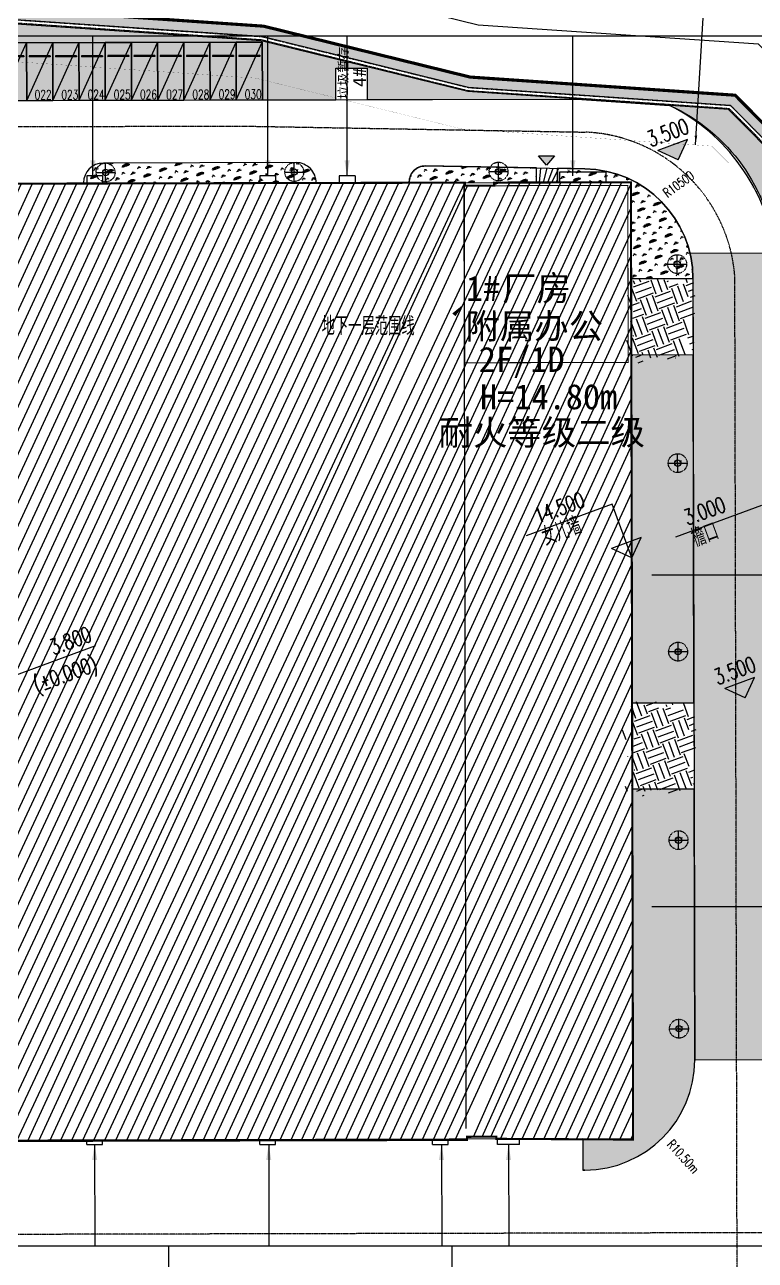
# Model space of a CAD drawing. Extents: x -23635 to 24049, y 82 to 60890.
# Drawn here: x -4760 to -4063, y 3933 to 5112 of the extents above; entities that cross this region are included whole.
import ezdxf
from ezdxf.xclip import XClip

# ---------------------------------------------------------------- set-up
doc = ezdxf.new("R2010")
doc.units = 0
for name, pattern in [('CENTER', [2, 1.25, -0.25, 0.25, -0.25]), ('DASH', [0.35, 0.25, -0.1]), ('DOTE', [2.4200000000000004, 2, -0.2, 0.02, -0.2])]:
    doc.linetypes.add(name, pattern=pattern)
for name, color, linetype in [('!ZN3-铝板幕墙-3', 3, 'Continuous'), ('0-HX', 1, 'Continuous'), ('A-AXIS-D', 1, 'Continuous'), ('A-AXIS-DOTE', 14, 'DOTE'), ('A-Car', 155, 'Continuous'), ('A-CURTAIN', 84, 'Continuous'), ('A-HATCH-1', 252, 'Continuous'), ('A-LIN-V', 9, 'Continuous'), ('A-SFCE', 30, 'Continuous'), ('A-STAIR', 150, 'Continuous'), ('AS-WALL', 40, 'Continuous'), ('DIM', 173, 'Continuous'), ('JT-道路红线', 7, 'Continuous'), ('PUB_TEXT', 7, 'Continuous'), ('建-尺寸', 3, 'Continuous'), ('建-引出', 3, 'Continuous'), ('建-文字', 7, 'Continuous'), ('建-标高', 3, 'Continuous'), ('建-箭头', 3, 'Continuous'), ('建筑物控制线', 7, 'Continuous'), ('总-标高', 3, 'Continuous'), ('黄', 40, 'Continuous')]:
    doc.layers.add(name, color=color, linetype=linetype)
doc.styles.add('_TCH_DIM', font='SIMPLEX', dxfattribs={"bigfont": 'GBCBIG'})
doc.styles.add('A-DIM', font='SIMPLEX', dxfattribs={"bigfont": 'GBCBIG'})
doc.styles.add('A-STANDARD', font='SIMPLEX', dxfattribs={"bigfont": 'GBCBIG'})
doc.styles.add('DHTEXT-1', font='ROMANS.shx', dxfattribs={"width": 0.7, "bigfont": 'CHINESE.shx'})
doc.styles.add('黑体', font='simhei.ttf', dxfattribs={"height": 12})
doc.dimstyles.new('ZN10', dxfattribs={"dimscale": 10, "dimtxt": 2.5, "dimasz": 1.5, "dimexe": 1, "dimexo": 2, "dimgap": 0.9, "dimtad": 1, "dimdec": 0, "dimdsep": 46, "dimtxsty": 'DHTEXT-1', "dimblk": 'ARCHTICK', "dimcen": 2.5, "dimclrd": 173, "dimclre": 173, "dimclrt": 7, "dimazin": 2, "dimtfac": 1, "dimtix": 1, "dimtmove": 2, "dimatfit": 3, "dimfxl": 0, "dimarcsym": 0})
pattern_1 = [(19.99999999999998, (440.107795715332, 194.2398300170898), (956.275963936384, 2050.740422578524), [240, -48, 64, -48, 240, -960]), (19.99999999999998, (348.5154342651367, 211.9834671020508), (956.275963936384, 2050.740422578524), [160, -120, 240, -120, 160, -800]), (19.99999999999998, (655.8504104614258, 1004.918022155762), (956.275963936384, 2050.740422578524), [200, -80, 200, -1120]), (19.99999999999998, (-205.3501281738281, 1032.003547668457), (956.275963936384, 2050.740422578524), [80, -160, 80, -1280]), (110, (-54.99931335449219, 1086.72677230835), (-2050.740422578524, 956.275963936384), [143.9999999999999, -1456]), (110, (724.3924865722656, 348.7915229797363), (-2050.740422578524, 956.275963936384), [159.9999999999999, -1440]), (110, (881.3766403198242, 1087.002857208252), (-2050.740422578524, 956.275963936384), [159.9999999999999, -1440]), (65.00000000000001, (925.3208694458008, 404.8966331481934), (-547.2322293314808, 1503.508193286057), [160, -2102.7416992]), (154.9999999999999, (534.4087371826172, 262.6162528991699), (-1503.508193286057, -547.2322293314808), [160, -2102.741699199999]), (83.43494882, (877.4794540405273, 395.9972076416016), (-547.2322292444445, 1503.508193285503), [160, -3417.7087632]), (95.96375653, (799.5678939819336, 376.1531410217285), (-547.2322291846804, 1503.508193052025), [159.9999999999999, -6436.969001599999]), (95.96375653, (956.5520477294922, 1114.364471435547), (-547.2322291846804, 1503.508193052025), [128, -6468.969001599999]), (95.96375653, (-24.92916107177734, 1097.671417236328), (-547.2322291846804, 1503.508193052025), [112, -6484.969001599998]), (124.03624347, (649.2170791625977, 321.4299125671387), (-547.2322292935037, 1503.508193012417), [160, -6436.9690016]), (124.03624347, (806.2012252807617, 1059.641246795654), (-547.2322292935037, 1503.508193012417), [128, -6468.9690016]), (124.03624347, (-85.06947326660156, 1075.782127380371), (-547.2322292935037, 1503.508193012417), [112, -6484.9690016]), (136.5650512, (576.7778244018555, 286.5507621765137), (-547.2322299226216, 1503.508193038666), [159.9999999999999, -3417.706876319999])]

# ---------------------------------------------------------------- blocks, each defined once
blk = doc.blocks.new('GGRrrrr')
at = {"layer": 'A-CURTAIN'}
h = blk.add_hatch(dxfattribs=at)
h.set_pattern_fill('草坪或沼泽', color=256, scale=400, angle=19.99999999999998)
h.set_pattern_definition(pattern_1)
h.paths.add_polyline_path([(1393117.320922852, 618300.9193000793), (1393292.936767578, 540880.4741477966), (1330517.002159119, 532866.5696678162), (1241737.975387573, 527102.5202484131), (1161598.890319824, 521245.7613601685), (1240382.850791931, 783371.5528144836), (1244595.073738098, 797109.7279624939), (1261185.678756714, 852563.1131820679), (1335771.367614746, 847453.3053207397), (1355485.375518799, 842594.5098495483), (1380777.422203064, 840861.7712898254), (1392639.610717773, 828900.035358429), (1392845.235137939, 738250.2696037292), (1391845.237701416, 738248.0012702942), (1391806.246421814, 755447.9559936523), (1391306.45426178, 755446.8222770691), (1391785.831069946, 764447.9511528015), (1391640.544288635, 828487.3259391785), (1380332.88168335, 839889.8824043274), (1355330.389472961, 841602.7838134766), (1335616.381584167, 846461.5792884827), (1261914.650527954, 851510.8278846741), (1245552.140869141, 796819.8416023254), (1241339.732727051, 783081.0626220703), (1162974.660324097, 522348.9729347229), (1241669.135520935, 528100.1562232971), (1330421.199440002, 533862.4550628662), (1392290.937599182, 541760.6755371094), (1392117.323532104, 618298.6509666443)])
h.paths.add_polyline_path([(1393076.15146637, 636450.5321846008), (1392076.154045105, 636448.2638511658), (1392062.989784241, 641998.404788971), (1391563.607894897, 641997.2195243835), (1392041.628883362, 650998.2749595642), (1391886.520614624, 720048.3890342712), (1392886.518035889, 720050.6573638916)])
h = blk.add_hatch(dxfattribs=at)
h.set_pattern_fill('草坪或沼泽', color=256, scale=400, angle=19.99999999999998)
h.set_pattern_definition([(19.99999999999998, (440.107795715332, 194.2398300170898), (956.2759639363836, 2050.740422578524), [240, -48, 64, -48, 240, -960]), (19.99999999999998, (348.5154342651367, 211.9834671020508), (956.2759639363836, 2050.740422578524), [160, -120, 240, -120, 160, -800]), (19.99999999999998, (655.8504104614258, 1004.918022155762), (956.2759639363836, 2050.740422578524), [200, -80, 200, -1120]), (19.99999999999998, (-205.3501281738281, 1032.003547668457), (956.2759639363836, 2050.740422578524), [80, -160, 80, -1280]), (110, (-54.99931335449219, 1086.72677230835), (-2050.740422578524, 956.2759639363836), [143.9999999999999, -1456]), (110, (724.3924865722656, 348.7915229797363), (-2050.740422578524, 956.2759639363836), [159.9999999999999, -1440]), (110, (881.3766403198242, 1087.002857208252), (-2050.740422578524, 956.2759639363836), [159.9999999999999, -1440]), (65.00000000000001, (925.3208694458008, 404.8966331481934), (-547.2322293314807, 1503.508193286057), [160, -2102.7416992]), (154.9999999999999, (534.4087371826172, 262.6162528991699), (-1503.508193286057, -547.2322293314807), [160, -2102.741699199999]), (83.43494882, (877.4794540405273, 395.9972076416016), (-547.2322292444445, 1503.508193285503), [160, -3417.7087632]), (95.96375653, (799.5678939819336, 376.1531410217285), (-547.2322291846804, 1503.508193052025), [159.9999999999999, -6436.969001599999]), (95.96375653, (956.5520477294922, 1114.364471435547), (-547.2322291846804, 1503.508193052025), [128, -6468.969001599999]), (95.96375653, (-24.92916107177734, 1097.671417236328), (-547.2322291846804, 1503.508193052025), [112, -6484.969001599998]), (124.03624347, (649.2170791625977, 321.4299125671387), (-547.2322292935037, 1503.508193012417), [160, -6436.9690016]), (124.03624347, (806.2012252807617, 1059.641246795654), (-547.2322292935037, 1503.508193012417), [128, -6468.9690016]), (124.03624347, (-85.06947326660156, 1075.782127380371), (-547.2322292935037, 1503.508193012417), [112, -6484.9690016]), (136.5650512, (576.7778244018555, 286.5507621765137), (-547.232229922622, 1503.508193038667), [159.9999999999999, -3417.706876319999])])
edge = h.paths.add_edge_path()
edge.add_line((1391002.783584595, 755446.1334381104), (1391033.862896324, 755969.2298610318))
edge.add_line((1391033.86289978, 755969.2298622131), (1391484.60933056, 764440.2374043328))
edge.add_line((1391484.609329224, 764440.2374038696), (1391240.917746339, 828322.242167785))
edge.add_line((1391240.917747498, 828322.2421684265), (1380155.065434195, 839501.1268444082))
edge.add_line((1380155.065429688, 839501.1268424988), (1355268.395031075, 841206.093397873))
edge.add_line((1355268.39503479, 841206.0933990479), (1335554.387081419, 846064.8888675765))
edge.add_line((1335554.387077332, 846064.8888664246), (1262206.239214119, 851089.9137592164))
edge.add_line((1262206.239219666, 851089.9137611389), (1173161.430034699, 554852.1791891612))
edge.add_line((1173161.430030823, 554852.1791877747), (1173522.489795612, 554879.6278408373))
edge.add_line((1173522.4897995, 554879.6278419495), (1259298.694751966, 840247.1814245735))
edge.add_line((1259298.694747925, 840247.1814231873), (1260664.251583645, 840250.287743258))
edge.add_line((1260664.251579285, 840250.2877464294), (1260650.720505403, 845748.0085758491))
edge.add_line((1260650.72051239, 845748.0085716248), (1335651.042472096, 845918.1516353745))
edge.add_line((1335651.042472839, 845918.151638031), (1335663.543034486, 840420.7167655955))
edge.add_line((1335663.543029785, 840420.7167663574), (1342663.498677632, 840436.620142065))
edge.add_line((1342663.498680115, 840436.6201400757), (1342656.698541388, 843434.4194341273))
edge.add_line((1342656.698539734, 843434.4194335938), (1345656.684828249, 843441.2245361431))
edge.add_line((1345656.684829712, 843441.2245368958), (1345663.514863657, 840443.5152480957))
edge.add_line((1345663.514862061, 840443.515247345), (1365660.002805453, 840488.87754378))
edge.add_line((1365660.002807617, 840488.8775444031), (1374552.106933233, 839873.2337869616))
edge.add_arc((1367357.655082703, 824128.4532546997), 17310.63983173795, 5.5802626876526915, 65.44234737564938, ccw=False)
edge.add_line((1384586.259040833, 825811.7408561707), (1385552.940604924, 825812.0992239242))
edge.add_line((1385552.940605164, 825812.0992240906), (1390246.63666195, 825822.7249858105))
edge.add_line((1390246.636665344, 825822.72498703), (1390404.911168448, 755445.2751032704))
edge.add_line((1390404.911170959, 755445.2751045227), (1391002.783589707, 755446.1334401162))
h = blk.add_hatch(dxfattribs=at)
h.set_pattern_fill('草坪或沼泽', color=256, scale=400, angle=19.99999999999998)
h.set_pattern_definition(pattern_1)
edge = h.paths.add_edge_path()
edge.add_line((1318581.869049072, 832432.0541534424), (1340781.152915955, 832482.410446167))
edge.add_arc((1338881.703308105, 832528.1403884888), 1900.000001196888, 358.6208496673979, 450.130295672381)
edge.add_line((1338877.382568359, 834428.1354789734), (1320477.430152893, 834386.292301178))
edge.add_arc((1320481.750892639, 832486.2972068787), 1900.000003571495, 90.13029556357108, 180.1299679933564)
edge.add_line((1318581.75579834, 832481.9873085022), (1318581.869064331, 832432.0541534425))
h = blk.add_hatch(dxfattribs=at)
h.set_pattern_fill('草坪或沼泽', color=256, scale=400, angle=19.99999999999998)
h.set_pattern_definition(pattern_1)
edge = h.paths.add_edge_path()
edge.add_line((1361831.757774353, 832530.1611289978), (1361828.607009888, 833919.1583023071))
edge.add_line((1361828.607040405, 833919.1582984924), (1351207.979728699, 834106.2698020935))
edge.add_arc((1351181.557189941, 832606.5025405884), 1499.999997267485, 88.99068202432258, 183.971656302854)
edge.add_line((1349685.159500122, 832502.6080665588), (1361831.757743835, 832530.1611213684))
h = blk.add_hatch(dxfattribs=at)
h.set_pattern_fill('草坪或沼泽', color=256, scale=400, angle=19.99999999999998)
h.set_pattern_definition(pattern_1)
edge = h.paths.add_edge_path()
edge.add_line((1370852.603523254, 823350.6001091003), (1376752.150489807, 823363.9824905396))
edge.add_arc((1366252.178779602, 823339.5955467224), 10499.99999670127, 0.1330733002680239, 88.9906820117028)
edge.add_line((1366437.136444092, 833837.9664039612), (1363828.692123413, 833883.9213142395))
edge.add_line((1363828.692054749, 833883.9213218689), (1363831.752601624, 832534.6978721619))
edge.add_line((1363831.752662659, 832534.6978645325), (1370831.734527588, 832550.5764541626))
edge.add_line((1370831.734535217, 832550.5764541626), (1370852.603538513, 823350.600101471))
h = blk.add_hatch(dxfattribs=at)
h.set_pattern_fill('草坪或沼泽', color=256, scale=400, angle=19.99999999999998)
h.set_pattern_definition(pattern_1)
h.paths.add_polyline_path([(1370944.47252655, 782850.7042922974), (1376844.01802063, 782864.0866737366), (1376768.709342957, 816064.0012626648), (1370869.162620544, 816050.6188774109)])
h = blk.add_hatch(dxfattribs=at)
h.set_pattern_fill('草坪或沼泽', color=256, scale=400, angle=19.99999999999998)
h.set_pattern_definition(pattern_1)
edge = h.paths.add_edge_path()
edge.add_line((1376862.731742859, 774614.1078987122), (1370963.18657943, 774600.7255220667))
edge.add_line((1370963.186576843, 774600.7255210876), (1371039.063400183, 741150.8195554765))
edge.add_line((1371039.063369751, 741150.8195533752), (1366239.075878151, 741139.9234303202))
edge.add_line((1366239.075904846, 741139.9234352112), (1366245.654112842, 738239.930877554))
edge.add_line((1366245.65411377, 738239.9308738708), (1366445.213029216, 738240.383549005))
edge.add_arc((1366421.395172119, 748740.356552124), 10500.00001626068, 270.1299679896656, 360.1299659914019)
edge.add_line((1376921.368171692, 748764.1740455627), (1376862.73173727, 774614.1078966475))
at = {"layer": 'A-HATCH-1'}
h = blk.add_hatch(dxfattribs=at)
h.set_pattern_fill('EARTH', color=256, scale=500, angle=20.20025663599732)
h.set_pattern_definition([(20.20025663599732, (-36923192569.82599, -17186863777.28931), (941.6876541343177, 2038.022782515202), [1587.5, -1587.5]), (20.20025663599732, (-36923192775.38886, -17186863218.59359), (941.6876541343177, 2038.022782515202), [1587.5, -1587.5]), (20.20025663599732, (-36923192980.95171, -17186862659.89788), (941.6876541343177, 2038.022782515202), [1587.5, -1587.5]), (110.2002566359973, (-36923192863.24071, -17186862405.14504), (-2038.022782515202, 941.6876541343177), [1587.5, -1587.5]), (110.2002566359973, (-36923192304.545, -17186862199.58221), (-2038.022782515202, 941.6876541343177), [1587.5, -1587.5]), (110.2002566359973, (-36923191745.8493, -17186861994.01936), (-2038.022782515202, 941.6876541343177), [1587.5, -1587.5])])
h.paths.add_polyline_path([(1370869.163841248, 816050.6188735962), (1370852.603500366, 823350.6000976562), (1376752.151802063, 823363.4130477905), (1376768.709320068, 816064.0012550354)])
h = blk.add_hatch(dxfattribs=at)
h.set_pattern_fill('EARTH', color=256, scale=500, angle=20.20025663599732)
h.set_pattern_definition([(20.20025663599732, (-36923192475.80329, -17186905227.18266), (941.6876541343177, 2038.022782515202), [1587.5, -1587.5]), (20.20025663599732, (-36923192681.36613, -17186904668.48695), (941.6876541343177, 2038.022782515202), [1587.5, -1587.5]), (20.20025663599732, (-36923192886.92897, -17186904109.79125), (941.6876541343177, 2038.022782515202), [1587.5, -1587.5]), (110.2002566359973, (-36923192769.21801, -17186903855.03839), (-2038.022782515202, 941.6876541343177), [1587.5, -1587.5]), (110.2002566359973, (-36923192210.5223, -17186903649.47556), (-2038.022782515202, 941.6876541343177), [1587.5, -1587.5]), (110.2002566359973, (-36923191651.82659, -17186903443.91273), (-2038.022782515202, 941.6876541343177), [1587.5, -1587.5])])
h.paths.add_polyline_path([(1370963.186523438, 774600.7255249023), (1370944.472518921, 782850.7042884827), (1376844.018013, 782864.0866699219), (1376862.732055664, 774614.1078987122)])
at = {"layer": 'A-CURTAIN'}
for points in [[(1161598.890319824, 521245.7613601685), (1240382.850791931, 783371.5528144836), (1244595.073738098, 797109.7279624939), (1261185.678756714, 852563.1131820679), (1335771.367614746, 847453.3053207397), (1355485.375518799, 842594.5098495483), (1380777.422203064, 840861.7712898254), (1392639.610717773, 828900.035358429), (1392845.235137939, 738250.2696037292), (1391845.237701416, 738248.0012702942), (1391806.246421814, 755447.9559936523), (1391306.45426178, 755446.8222770691), (1391785.831069946, 764447.9511528015), (1391640.544288635, 828487.3259391785), (1380332.88168335, 839889.8824043274), (1355330.389472961, 841602.7838134766), (1335616.381584167, 846461.5792884827), (1261914.650527954, 851510.8278846741), (1245552.140869141, 796819.8416023254), (1241339.732727051, 783081.0626220703), (1162974.660324097, 522348.9729347229)], [(1391240.917747498, 828322.2421684265), (1380155.065429688, 839501.1268424988), (1355268.39503479, 841206.0933990479), (1335554.387077332, 846064.8888664246), (1262206.239219666, 851089.9137611389), (1173161.430030823, 554852.1791877747)]]:
    blk.add_lwpolyline(points, dxfattribs=at)
blk.add_lwpolyline([(1173522.4897995, 554879.6278419495), (1259298.694747925, 840247.1814231873), (1260664.251579285, 840250.2877464294), (1260650.72051239, 845748.0085716248), (1335651.042472839, 845918.151638031), (1335663.543029785, 840420.7167663574), (1342663.498680115, 840436.6201400757), (1342656.698539734, 843434.4194335938), (1345656.684829712, 843441.2245368958), (1345663.514862061, 840443.515247345), (1365660.002807617, 840488.8775444031), (1374552.106933594, 839873.2337875366, -0.2673043221881901), (1384586.259040833, 825811.7408561707)], format="xyb", dxfattribs=at)
for points in [[(1318581.869049072, 832432.0541534424), (1340781.152900696, 832482.4104499817, 0.421950996749626), (1338877.382568359, 834428.1354789734), (1320477.430114746, 834386.2922935486, 0.4142118878511918), (1318581.75579834, 832481.9873085022)], [(1361831.757774353, 832530.1611289978), (1361828.607040405, 833919.1582984924), (1351207.979728699, 834106.2698020935, 0.4399114465953061), (1349685.159500122, 832502.6080665588)], [(1370852.603523254, 823350.6001091003), (1376752.150489807, 823363.9824867249, 0.4083856985669109), (1366437.136444092, 833837.9664039612), (1363828.692054749, 833883.9213218689), (1363831.752662659, 832534.6978645325), (1370831.734535217, 832550.5764541626)], [(1376862.731742859, 774614.1078987122), (1370963.186576843, 774600.7255210876), (1371039.063369751, 741150.8195533752), (1366239.075904846, 741139.9234352112), (1366245.65411377, 738239.9308738708), (1366445.213027954, 738240.3835487366, 0.4142135521580693), (1376921.368171692, 748764.1740455627)]]:
    blk.add_lwpolyline(points, format="xyb", close=True, dxfattribs=at)
blk.add_lwpolyline([(1370944.47252655, 782850.7042922974), (1376844.01802063, 782864.0866737366), (1376768.709342957, 816064.0012626648), (1370869.162620544, 816050.6188774109)], close=True, dxfattribs=at)
at = {"layer": 'A-HATCH-1'}
for points in [[(1370869.163841248, 816050.6188735962), (1370852.603500366, 823350.6000976562), (1376752.151802063, 823363.4130477905), (1376768.709320068, 816064.0012550354)], [(1370963.186523438, 774600.7255249023), (1370944.472518921, 782850.7042884827), (1376844.018013, 782864.0866699219), (1376862.732055664, 774614.1078987122)]]:
    blk.add_lwpolyline(points, close=True, dxfattribs=at)
blk = doc.blocks.new('建筑-停车位-2400x5300')
blk.add_lwpolyline([(-49.99999999813735, 199.9999999757856), (-50.00000090897083, -5299.999999886379), (2449.999999089167, -5299.999999826774), (2449.999999998137, 200.0000000335276)], close=True)
for points in [[(2449.999999998137, 200.0000000335276), (-50.00000090897083, -5299.999999886379)], [(199.9999990900978, -3953.625492763415), (2199.999999090098, -3953.625492763415)], [(199.9999990900978, -4053.625492763415), (199.9999990900978, -3953.625492763415)], [(199.9999990900978, -4053.625492763415), (2199.999999090098, -4053.625492763415)], [(2199.999999090098, -4053.625492763415), (2199.999999090098, -3953.625492763415)]]:
    blk.add_lwpolyline(points)
blk = doc.blocks.new('G$C29A62568')
at = {"layer": 'A-Car', "extrusion": (7.103892189259454e-08, 1.937544352733996e-07, 0.9999999999999788), "rotation": 159.8002921507157}
for p in [(40588303502.12038, 3380432494.05742, 3538.323111012587), (40588305848.35744, 3380431630.82389, 3538.323110431411), (40588308194.59435, 3380430767.590359, 3538.32310985023), (40588310540.83123, 3380429904.356821, 3538.323109269043), (40588312887.06828, 3380429041.123285, 3538.323108687865), (40588315233.30521, 3380428177.889752, 3538.323108106684), (40588317579.54224, 3380427314.656217, 3538.3231075255), (40588319925.77909, 3380426451.422681, 3538.323106944315), (40588322272.0161, 3380425588.189148, 3538.323106363131), (40588324618.2531, 3380424724.955597, 3538.323105781946)]:
    blk.add_blockref('建筑-停车位-2400x5300', p, dxfattribs=at)
blk = doc.blocks.new('G$C475ACE7D')
h = blk.add_hatch(color=1)
h.dxf.hatch_style = 1
h.paths.add_polyline_path([(-1.746229827404022e-10, -749.9999999997672), (-878.0800781248836, 0), (1.164153218269348e-10, 749.9999999998836)])
at = {"color": 1}
blk.add_lwpolyline([(-1.746229827404022e-10, -749.9999999997672), (-878.0800781248836, 0), (1.164153218269348e-10, 749.9999999998836), (-1.746229827404022e-10, -749.9999999997672)], close=True, dxfattribs=at)
blk = doc.blocks.new('55555555555555555555555555555')
at = {"layer": '建-文字', "style": 'A-STANDARD', "width": 0.7058823529411765}
for s, p in [('022', (40588304487.63634, 3380432010.671619)), ('023', (40588306888.44193, 3380431133.208655)), ('024', (40588309236.62766, 3380430275.290406)), ('025', (40588311584.81345, 3380429417.372149)), ('026', (40588313932.99922, 3380428559.453888)), ('027', (40588316281.18496, 3380427701.53563)), ('028', (40588318629.37065, 3380426843.617409)), ('029', (40588320978.28776, 3380425987.706183)), ('030', (40588323326.47305, 3380425129.787562))]:
    blk.add_text(s, height=892.5, rotation=339.9297114345931, dxfattribs=at).set_placement(p)
blk = doc.blocks.new('G$C8544DC05')
at = {"layer": 'A-AXIS-DOTE'}
for points in [[(-5.21540641784668e-08, -1.949999995529652), (-7.450580596923828e-09, -1.049999989569187)], [(-0.4500000402331352, -1.499999985098839), (0.4499999657273293, -1.49999999627471)]]:
    blk.add_lwpolyline(points, dxfattribs=at)
at = {"layer": 'A-LIN-V', "linetype": 'DASH', "ltscale": 0.001}
blk.add_circle((-3.725290298461914e-08, -1.49999999627471), 0.4500000024073871, dxfattribs=at)
at = {"layer": 'A-LIN-V'}
blk.add_circle((-3.725290298461914e-08, -1.49999999627471), 0.1500000024073871, dxfattribs=at)
at = {"layer": '建-文字', "style": 'A-STANDARD'}
blk.add_text('路灯', height=0.1762962962962963, dxfattribs=at).set_placement((-0.1305496512187852, -1.571952423734797))
blk = doc.blocks.new('rrrrrrrrrrrrrrrr')
at = {"layer": 'A-HATCH-1'}
h = blk.add_hatch(dxfattribs=at)
h.set_pattern_fill('编织金属网', color=256, scale=3000)
h.set_pattern_definition([(90, (300, 900), (-1200, 1800), [300, -3300]), (90, (600, 900), (-1200, 1800), [300, -3300]), (45, (300, 1200), (-5999.999999999809, -5399.99999999985), [2121.32034355962, -8061.017305526399]), (135, (600, 1200), (-5999.999999999807, 5399.99999999985), [2121.32034355962, -8061.017305526399])])
h.paths.add_polyline_path([(40588326766.95834, 3380429630.937966), (40588256321.38605, 3380455368.485463), (40588254434.74007, 3380450204.595783), (40588324880.26842, 3380424466.929785)])
h.paths.add_polyline_path([(40588342324.13419, 3380329280.830398), (40588347490.13212, 3380327393.380685), (40588371065.92594, 3380391920.921593), (40588365899.92809, 3380393808.371278), (40588342324.13427, 3380329280.830368)], is_closed=False)
h.paths.add_polyline_path([(40588308203.55444, 3380219865.035484), (40588315924.94431, 3380240998.661614), (40588316864.21605, 3380240655.489169), (40588331963.81348, 3380281983.471902), (40588325858.54319, 3380284214.094292), (40588303037.55853, 3380221752.484622)])
h.paths.add_polyline_path([(40588273800.49241, 3380125702.984636), (40588294390.85445, 3380182059.323965), (40588289224.85732, 3380183946.773546), (40588268634.49524, 3380127590.434074)])
h.paths.add_polyline_path([(40588123180.35559, 3380179894.848302), (40588089539.62916, 3380189554.118116), (40588088022.61295, 3380184270.744923, 0.005122832545512191), (40588088317.15343, 3380184182.897159), (40588120994.03511, 3380174800.376338, 0.02905026545590285), (40588121673.63083, 3380174647.317626)])
h = blk.add_hatch(dxfattribs=at)
h.set_pattern_fill('S形人行道砖', color=256, scale=2000)
h.set_pattern_definition([(0, (0, 0), (3000, 1000), [2000, -6000]), (90, (0, 0), (-2000, 2000), [2000, -6000]), (45, (0, 2000), (3000.000000057074, 1000.000000019025), [1414.4, -4242.4, 1414.4, -4242.5084984])])
h.paths.add_polyline_path([(40588080466.29776, 3380207612.947364), (40588252557.11366, 3380436566.106614), (40588246162.15751, 3380441372.824391), (40588074071.34161, 3380212419.665152)])
h.paths.add_polyline_path([(40588357551.6507, 3380394270.803479), (40588331951.16237, 3380324201.622723), (40588339465.34097, 3380321456.241163), (40588365899.92809, 3380393808.371278), (40588358117.88198, 3380396651.620718, -0.05846643036177237)])
h.paths.add_polyline_path([(40588320609.30454, 3380293158.672472), (40588297033.33985, 3380228630.663898), (40588304547.51823, 3380225885.282366), (40588328123.48275, 3380290413.291053)])
h.paths.add_polyline_path([(40588266345.49557, 3380144637.261932), (40588273859.67415, 3380141891.880311), (40588293205.6886, 3380194842.409006), (40588285691.51013, 3380197587.790587)])
at = {"layer": 'A-STAIR'}
for p, q in [((40588256321.38605, 3380455368.485463), (40588326766.95834, 3380429630.937966)), ((40588253152.58821, 3380450673.037104), (40588353125.53899, 3380414147.362922)), ((40588326766.95834, 3380429630.937966), (40588324880.26842, 3380424466.929785)), ((40588353125.53899, 3380414147.362922), (40588361166.76381, 3380410547.227574)), ((40588358117.88197, 3380396651.620719), (40588371065.95229, 3380391920.911965)), ((40588318485.48994, 3380317942.576589), (40588318298.04932, 3380318011.059922))]:
    blk.add_line(p, q, dxfattribs=at)
for points in [[(40588297740.44958, 3380425947.832087), (40588306098.02183, 3380422887.860797)], [(40588326944.20567, 3380415255.414177), (40588335302.12935, 3380412195.31422)], [(40588346714.28825, 3380408025.766317), (40588347190.95534, 3380409330.416287)], [(40588348592.83292, 3380407339.420954), (40588349055.85072, 3380408606.712487)], [(40588346714.28822, 3380408025.766329), (40588348592.83292, 3380407339.420954)], [(40588235403.5842, 3380351491.354941), (40588319327.56726, 3380320828.876783)], [(40588331951.16237, 3380324201.622723), (40588339465.34058, 3380321456.241305)], [(40588319327.56733, 3380320828.876937), (40588318298.04932, 3380318011.05992)]]:
    blk.add_lwpolyline(points, dxfattribs=at)
for points in [[(40588326941.98654, 3380415249.777166), (40588326941.98655, 3380415249.777164, 0.421950996749626), (40588325827.17785, 3380417733.199988), (40588308544.53075, 3380424047.478305, 0.4142118878511918), (40588306107.89548, 3380422914.885205), (40588306090.75973, 3380422867.984259)], [(40588335302.12935, 3380412195.31422), (40588335336.61814, 3380412289.710921, -0.4200496045907556), (40588337288.19719, 3380413173.346967), (40588351487.98515, 3380407662.882111, -0.4084015179125173), (40588357551.6507, 3380394270.803479), (40588331934.00373, 3380324154.659107)]]:
    blk.add_lwpolyline(points, format="xyb", dxfattribs=at)
for centre, radius, start, end in [((40588347689.29132, 3380397874.116859), 18499.99999667461, 347.4791199866397, 43.23820339107961), ((40588322088.80297, 3380327804.936104), 10500, 249.9297114522275, 339.9297094339514)]:
    blk.add_arc(centre, radius, start, end, dxfattribs=at)
at = {"layer": '黄', "linetype": 'DASH', "ltscale": 10}
for p, q in [((40588265566.98133, 3380443475.764221), (40588322097.13728, 3380422822.264977)), ((40588322143.66996, 3380422804.737623), (40588352754.21642, 3380410925.803864)), ((40588270098.28306, 3380143252.796949), (40588361360.47707, 3380393039.718324)), ((40588346005.36702, 3380301473.370477), (40588188913.04743, 3380358868.641964))]:
    blk.add_line(p, q, dxfattribs=at)
blk.add_arc((40588346995.86031, 3380397141.468429), 14938.76060377078, 344.0635511229839, 67.3274439981365, dxfattribs=at)
blk = doc.blocks.new('20250902102241')
at = {"layer": 'A-HATCH-1'}
h = blk.add_hatch(dxfattribs=at)
h.set_pattern_fill('ANSI31', color=256, scale=599.9999999999999, angle=20.20025663620597)
h.set_pattern_definition([(65.20025663620596, (-36924610921.46326, -17187446792.21843), (-864.6598378389604, 399.5242355956683), [])])
h.paths.add_polyline_path([(-63157.29905701056, 199850.1826972961), (-63156.61853790656, 199550.1834678631), (-173806.3339004554, 199299.188434599), (-173849.8032455482, 218462.4080657959), (-150575.6353607215, 290752.1195335388), (-63363.94747925177, 290949.9483032227), (-63363.2669143714, 290649.9491004944), (-60563.27406311408, 290656.3005447388), (-60563.9545593299, 290956.2997779828), (-47513.98830414191, 290985.9019622784), (-47306.65926361457, 199586.1371307373), (-60356.85248566046, 199656.5346717834), (-60357.30620575324, 199856.5341415405)])
at = {"layer": 'A-LIN-V'}
h = blk.add_hatch(dxfattribs=at)
h.set_pattern_fill('ANSI31', color=256, scale=299.9999999999999, angle=20.20025663620597)
h.set_pattern_definition([(65.20025663620596, (-36924610921.46326, -17187446792.21843), (-432.3299189194802, 199.7621177978342), [])])
h.paths.add_polyline_path([(-56517.11578369513, 292354.4838256836), (-56513.96505737677, 290965.4866523743), (-54513.97016907111, 290970.0233917236), (-54517.03073883429, 292319.246837616)])
at = {"layer": '建-引出'}
blk.add_hatch(color=256, dxfattribs=at).paths.add_polyline_path([(-41360.64402771369, 294545.1872825623), (-41185.25312042609, 295436.0509605408), (-41424.79436493292, 295450.8830375671)], flags=17)
at = {"layer": '建-标高'}
for points in [[(-43012.51535034552, 293142.6740951538), (-42122.73172760382, 295068.3649139386), (-44938.20616150275, 294032.4577064514)], [(-36624.44246673957, 241775.0723381024), (-35734.65885925665, 243700.7631568909), (-38550.13328552619, 242664.8559494019)]]:
    blk.add_hatch(color=256, dxfattribs=at).paths.add_polyline_path(points, flags=17)
at = {"layer": '!ZN3-铝板幕墙-3', "ltscale": 2000}
for p, q in [((-99444.35743455286, 291585.0661390608), (-99444.35743455286, 290984.3290791333)), ((-97944.3575395327, 291585.0661390608), (-99444.35743455286, 291585.0661390608)), ((-97944.3575395327, 291585.0661390608), (-97944.3575395327, 290984.3290791333)), ((-82944.35743455437, 291585.0661317162), (-82944.35743455437, 290984.3290717886)), ((-81444.35753953422, 291585.0661317162), (-82944.35743455437, 291585.0661317162)), ((-81444.35753953422, 291585.0661317162), (-81444.35753953422, 290984.3290717886)), ((-73844.35755963821, 291585.066142623), (-75344.35745465837, 291585.066142623)), ((-75344.35745465837, 291585.066142623), (-75344.35745465837, 290984.3290826954)), ((-73844.35755963821, 291585.066142623), (-73844.35755963821, 290984.3290826954)), ((-54294.35752858408, 290984.3291023098), (-54294.35752858408, 291984.3291023098)), ((-54294.35752858408, 291984.3291023098), (-49914.35753953643, 291984.3291023098)), ((-49914.35753953643, 291984.3291023098), (-49914.35753953643, 290984.3290826954)), ((-99444.48279090654, 199121.6063561033), (-99444.48279090654, 199591.623265096)), ((-97944.48289588638, 199121.6063561033), (-97944.48289588638, 199591.623265096)), ((-82944.48279090642, 199121.6063561033), (-82944.48279090642, 199591.623265096)), ((-81444.48289588626, 199121.6063561033), (-81444.48289588626, 199591.623265096)), ((-66444.35751952717, 199121.6063561033), (-66444.35751952717, 199591.623265096)), ((-64944.35762450701, 199121.6063561033), (-64944.35762450701, 199591.623265096)), ((-60244.35751282735, 199121.6063560973), (-60244.35751282732, 199591.623265096)), ((-58144.35750889833, 199121.6063560991), (-58144.35750889831, 199591.623265096)), ((-99444.48279090654, 199121.6063561033), (-97944.48289588638, 199121.6063561033)), ((-82944.48279090642, 199121.6063561033), (-81444.48289588626, 199121.6063561033)), ((-66444.35751952717, 199121.6063561033), (-64944.35762450701, 199121.6063561033)), ((-58144.35750889833, 199121.6063560991), (-60244.35751282735, 199121.6063560973))]:
    blk.add_line(p, q, dxfattribs=at)
at = {"color": 1, "linetype": 'DASH', "ltscale": 3, "const_width": 299.9999999999999}
blk.add_lwpolyline([(-25706.11210632697, 287335.3608856201), (-37568.30062103644, 299297.0968132019), (-62860.347274784, 301029.8353767395), (-82574.35516357794, 305888.630847929), (-157160.0440750159, 310998.4387092572), (-173750.6490783729, 255545.0534896832), (-177962.8720397986, 241806.8783378601), (-256746.8324661292, -20318.91311264038), (-176607.7474212684, -14462.15422439575), (-87828.72065735236, -8698.104804992676), (-25052.78605652228, -684.200325012207)], close=True, dxfattribs=at)
at = {"layer": '0-HX', "linetype": 'CENTER', "ltscale": 0.2}
blk.add_line((-25706.11091614142, 287335.3609046917), (-37568.29943085089, 299297.0968360882), dxfattribs=at)
blk.add_lwpolyline([(-25706.11210632697, 287335.3608856201), (-37568.30062103644, 299297.0968132019), (-62860.347274784, 301029.8353767395), (-82574.35516357794, 305888.630847929), (-157160.0440750159, 310998.4387092572), (-173750.6490783729, 255545.0534896832), (-177962.8720397986, 241806.8783378601), (-256746.8324661292, -20318.91311264038), (-176607.7474212684, -14462.15422439575), (-87828.72065735236, -8698.104804992676), (-25052.78605652228, -684.200325012207)], close=True, dxfattribs=at)
at = {"layer": 'A-AXIS-D'}
blk.add_lwpolyline([(-40874.53627014533, 291326.9209480286, 0, 0, 0), (-43874.56552124396, 289119.6855735779, 198, 0, 0), (-44357.85372925177, 288764.1120910645, 0, 0, 0)], format="xyseb", dxfattribs=at)
at = {"layer": 'A-SFCE', "linetype": 'DASH'}
for points in [[(-26203.67369842902, 65833.66236495972), (-26054.78524017707, 196.0010642986745), (-87924.5233383216, -7702.219402313232), (-176676.5872421302, -13464.51823425293), (-255371.0624771155, -19215.70153808594), (-177005.9884491004, 241516.3933601342), (-172793.5820770282, 255255.1666793823), (-156431.0723037757, 309946.1534156799), (-82729.34131622687, 304896.9048156738), (-63015.33333588019, 300038.10935211), (-43570.06946564093, 298705.9293479919), (-38012.84114837833, 298325.2079353314), (-26705.17849731818, 286922.6514625531), (-26559.90596771613, 222879.0951576196), (-27039.7119445838, 213873.826259613)], [(-26503.67293548957, 65832.9818649292), (-26355.38498688117, 460.0614776592702), (-87953.26416015811, -7403.453784942627), (-176697.2392044105, -13165.22743988037), (-254958.3314819373, -18884.73806381226), (-176718.9238510169, 241429.2463035583), (-172506.4619369544, 255168.2007713318), (-156212.3807754554, 309630.4678230286), (-82775.83713531867, 304599.387008667), (-63061.82916260138, 299740.5915412903), (-43590.57417297736, 298406.6309013367), (-38146.2033004798, 298033.6412734985), (-27004.89842987433, 286798.838634491), (-26859.92408752814, 222886.7415618896), (-27339.28703308478, 213889.7877960205)]]:
    blk.add_lwpolyline(points, dxfattribs=at)
at = {"layer": 'AS-WALL', "color": 20, "true_color": 0xf72408, "const_width": 200.0000000000001}
blk.add_lwpolyline([(-63157.29905701056, 199850.1826972961), (-63156.61853790656, 199550.1834678631), (-173806.3339004554, 199299.188434599), (-173849.8032455482, 218462.4080657959), (-150575.6353607215, 290752.1195335388), (-63363.94747925177, 290949.9483032227), (-63363.2669143714, 290649.9491004944), (-60563.27406311408, 290656.3005447388), (-60563.9545593299, 290956.2997779828), (-47513.98830414191, 290985.9019622784), (-47306.65926361457, 199586.1371307373), (-60356.85248566046, 199656.5346717834), (-60357.30620575324, 199856.5341415405)], close=True, dxfattribs=at)
at = {"layer": 'AS-WALL'}
blk.add_lwpolyline([(-63463.94718933478, 290949.7214698773), (-63259.09077453986, 200639.9538230896)], dxfattribs=at)
at = {"layer": 'AS-WALL', "color": 20, "linetype": 'DASH', "ltscale": 5, "true_color": 0xf72408, "const_width": 99.99999999999999}
blk.add_lwpolyline([(-63413.2669143714, 290649.8356628399), (-47813.30703735724, 290685.2222137433), (-47774.97161102667, 273785.2656898499), (-63374.93147278205, 273749.8791427612)], close=True, dxfattribs=at)
at = {"layer": 'JT-道路红线'}
blk.add_lwpolyline([(-20048.58743286505, -2321.806144714355), (-20710.31824493781, 289398.4435501099), (-35345.59676361457, 304156.5412445068), (-62085.41568756476, 305988.4655570984), (-81799.42349243537, 310847.2610092163), (-189988.5694046058, 318259.2157402039), (-204764.8728714027, 307917.9464416485)], dxfattribs=at)
at = {"layer": '建-尺寸'}
blk.add_lwpolyline([(-41870.0378418006, 196048.2384796124, 0, 0, 0), (-44523.6462402381, 198943.0667152386, 198, 0, 0), (-44929.08232880011, 199385.3579940796, 0, 0, 0)], format="xyseb", dxfattribs=at)
at = {"layer": '建-引出'}
blk.add_line((-41360.64402771369, 294545.1872825623), (-40608.34651947394, 306694.956073761), dxfattribs=at)
at = {"layer": '建-标高'}
for p, q in [((-42122.73172760382, 295068.3649139386), (-44938.20616150275, 294032.4577064514)), ((-43012.51535034552, 293142.6740951538), (-42122.73172760382, 295068.3649139386)), ((-43012.51535034552, 293142.6740951538), (-44938.20616150275, 294032.4577064514)), ((-49315.95724487677, 260261.3555030804), (-57520.44139862433, 257242.6513786297)), ((-47432.68275452033, 255142.8360710144), (-49315.95724487677, 260261.3555030804)), ((-35039.53101349249, 260135.6792564373), (-43244.01515961066, 257116.9751319885)), ((-46542.89914703742, 257068.5268897992), (-49358.37357330695, 256032.619682312)), ((-47432.68275452033, 255142.8360710144), (-49358.37357330695, 256032.619682312)), ((-47432.68275452033, 255142.8360710144), (-46542.89914703742, 257068.5268897992)), ((-35734.65885925665, 243700.7631568909), (-38550.13328552619, 242664.8559494019)), ((-36624.44246673957, 241775.0723381024), (-35734.65885925665, 243700.7631568909)), ((-36624.44246673957, 241775.0723381024), (-38550.13328552619, 242664.8559494019))]:
    blk.add_line(p, q, dxfattribs=at)
at = {"layer": '建-箭头'}
blk.add_lwpolyline([(-76905.31358337775, 275775.1780548096, 0, 0, 0), (-66839.44826507941, 275737.1531639099, 0, 0, 0), (-63387.79639435187, 279421.3062782269, 0, 400, 0), (-64413.3535461463, 278326.6681976318, 0, 0, 0)], format="xyseb", dxfattribs=at)
at = {"layer": '建筑物控制线', "color": 6, "linetype": 'CENTER', "ltscale": 0.2, "const_width": 9.999999999999998}
blk.add_lwpolyline([(-30701.44413757697, 285271.8137435894), (-39791.00328064337, 294437.6524047833), (-63635.27767944708, 296071.2052078247), (-83349.28556824103, 300930.0006790161), (-153515.1852722205, 305737.0122032147), (-168965.3134841956, 254095.6217040997), (-173178.4621505775, 240354.4273872357), (-249867.9826507606, -14802.85524749756), (-176951.9466629066, -9473.974319458008), (-88307.73432922736, -3718.677833557129), (-30062.78190613165, 3716.806610105559)], close=True, dxfattribs=at)
at = {"layer": '总-标高'}
blk.add_line((-109553.7605514564, 242723.1176147461), (-98573.41028595343, 246763.1557235718), dxfattribs=at)
blk.add_blockref('GGRrrrr', (-1418345.7228241, -541564.6744804382))
at = {"extrusion": (7.017679636254353e-10, -2.063657363360048e-07, 0.9999999999999788), "rotation": 20.33000348399271}
blk.add_blockref('G$C29A62568', (-36885594178.77778, -17271018556.44515, 17.2737293616151), dxfattribs=at)
at = {"rotation": 89.99999996153382}
blk.add_blockref('G$C475ACE7D', (-55570.78437042609, 293503.5881080627), dxfattribs=at)
at = {"layer": 'A-LIN-V', "rotation": 20.20025663620597}
for name in ['rrrrrrrrrrrrrrrr', '55555555555555555555555555555']:
    blk.add_blockref(name, (-36924610921.46326, -17187446792.21843), dxfattribs=at)
at = {"layer": 'A-LIN-V', "xscale": 2000, "yscale": 2000, "zscale": 2000, "rotation": 0.1299708862820425}
for p in [(-97655.64737701789, 294922.1516647339), (-79655.69368744269, 294962.9822959881), (-60155.74386597052, 295007.2154960614), (-43103.05498505011, 286170.915813446), (-43059.95594025031, 267170.9646949768), (-43019.12525177374, 249171.0110015869), (-42978.29462433234, 231171.0573158246), (-42937.46399689093, 213171.1036224347)]:
    blk.add_blockref('G$C8544DC05', p, dxfattribs=at)
at = {"layer": 'A-AXIS-D', "color": 7, "style": '_TCH_DIM', "width": 0.7058823529411765}
blk.add_text('R10500', height=892.4999999999999, rotation=36.34333739326487, dxfattribs=at).set_placement((-44022.88572693244, 289480.7770690899))
at = {"layer": 'PUB_TEXT', "style": '黑体', "width": 1.1}
for s, height, p in [('垃圾暂存', 840.0000000000002, (-74546.43045807257, 298914.0013618469)), ('4#', 1260, (-72789.06627655402, 300077.9907226562))]:
    blk.add_text(s, height=height, rotation=89.99989069349452, dxfattribs=at).set_placement(p)
at = {"layer": '建-尺寸', "color": 7, "style": 'A-DIM', "width": 0.7058823529411765}
blk.add_text('R10.50m', height=892.4999999999999, rotation=312.5106215766326, dxfattribs=at).set_placement((-44124.81705475226, 199068.4905052185))
at = {"layer": '建-文字', "style": '黑体'}
for s, p in [('1#', (-63259.09938812628, 279657.7266807538)), ('厂房', (-59798.1640930213, 279665.5773773193)), ('附属办公', (-63302.19250488654, 276030.5111732446)), ('2F/1D', (-62030.38871765509, 272866.3440437317)), ('H=14.80m', (-61914.16490936652, 269292.6697616577)), ('耐火等级二级', (-65870.54592132941, 265884.1132698059))]:
    blk.add_text(s, height=2406.437768240343, rotation=0.1299376237476065, dxfattribs=at).set_placement(p)
at = {"layer": '建-标高', "color": 7, "style": 'A-STANDARD', "width": 0.7058823529411765}
for s, p in [('3.500', (-45635.66024017707, 294335.2494125366)), ('14.500', (-56413.23294830695, 258352.9179534893)), ('3.000', (-42130.09250641242, 258208.9932632446)), ('3.500', (-39247.58735657111, 242967.6476516724))]:
    blk.add_text(s, height=1487.5, rotation=20.20026887154066, dxfattribs=at).set_placement(p)
at = {"layer": '建-标高', "color": 7, "style": 'A-STANDARD'}
for s, p in [('女儿墙', (-55627.66998291388, 256217.8498458862)), ('檐口', (-41344.52954101935, 256073.9251518231))]:
    blk.add_text(s, height=1762.962962962963, rotation=20.20026887154066, dxfattribs=at).set_placement(p)
at = {"layer": '建-箭头', "color": 7, "style": 'A-STANDARD'}
blk.add_text('地下一层范围线', height=1762.962962962963, rotation=359.7835098356153, dxfattribs=at).set_placement((-77039.07323456183, 276397.9099998474))
at = {"layer": '总-标高', "color": 7, "style": 'A-STANDARD', "width": 0.7058823529411765}
for s, p in [('3.800', (-102649.4336700477, 245822.8587799054)), ('(%%P0.000)', (-104209.3201293983, 242243.2142524719))]:
    blk.add_text(s, height=1487.5, rotation=20.20026887154066, dxfattribs=at).set_placement(p)
blk = doc.blocks.new('_ArchTick')
at = {"color": 0, "linetype": 'ByBlock', "const_width": 0.4}
blk.add_lwpolyline([(-0.5, -0.5), (0.5, 0.5)], dxfattribs=at)

msp = doc.modelspace()

# ---------------------------------------------------------------- linework, layer by layer
at = {"layer": 'DIM'}
for points in [[(-5023.414591960609, 5101.746127774939), (-3706.287602367811, 5101.746127774939), (-3291.390004223213, 5101.746127774939)], [(-5429.399483093476, 3946.518691584468), (-3706.287602367811, 3946.518691584468), (-3291.390004223213, 3946.518691584468)]]:
    msp.add_lwpolyline(points, dxfattribs=at)

# ---------------------------------------------------------------- block references
at = {"ltscale": 1000}
ref = msp.add_blockref('20250902102241', (-3706.609688832621, 2052.015774187157), dxfattribs=dict(at, xscale=0.01, yscale=0.01, zscale=0.01))
XClip(ref).set_block_clipping_path([(-317074.07456316054, -93445.78059718944), (132623.15832491964, 357657.83471546136)])

# ---------------------------------------------------------------- leaders
at = {"layer": 'DIM', "ltscale": 120}
for points in [[(-4695.23637230748, 4967.866435651244), (-4695.23637230748, 5101.746127774939)], [(-4528.165499270499, 4967.866435651244), (-4528.165499270499, 5101.746127774939)], [(-4452.671724467144, 4967.866435651244), (-4452.671724467144, 5101.746127774939)], [(-4237.167421179429, 4967.866435651244), (-4237.167421179429, 5101.746127774939)], [(-4693.588429424382, 4043.231837748139), (-4693.395903065826, 3946.518691584468)], [(-4527.480721193767, 4043.231837748139), (-4527.288194835211, 3946.518691584468)], [(-4362.565502723149, 4043.231837748139), (-4362.372976364593, 3946.518691584468)], [(-4298.553263941249, 4043.231837748139), (-4298.360737582694, 3946.518691584468)], [(-4622.649583817875, 3874.47796358753), (-4622.649583817875, 3946.518691584468)], [(-4352.275463241568, 3874.47796358753), (-4352.275463241568, 3946.518691584468)]]:
    msp.add_leader(points, dimstyle='ZN10', dxfattribs=at)
at = {"layer": 'DIM'}
for points in [[(-4161.662915712222, 4587.120980087668), (-3706.287602367811, 4587.120980087668), (-3291.390004223213, 4587.120980087668)], [(-4161.662915712222, 4270.358090549707), (-3706.287602367811, 4270.358090549707), (-3291.390004223213, 4270.358090549707)]]:
    msp.add_leader(points, dimstyle='ZN10', dxfattribs=at)

doc.saveas('drawing.dxf')
